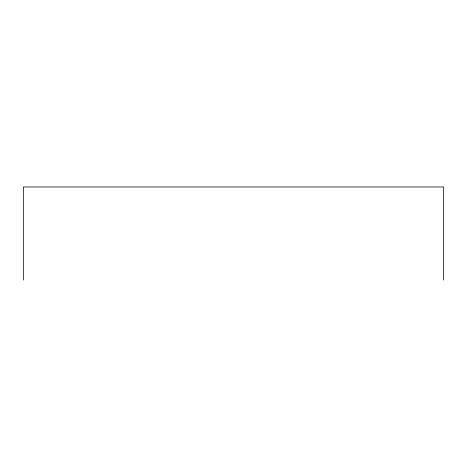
<?xml version="1.0" encoding="UTF-8"?>
<svg xmlns="http://www.w3.org/2000/svg" width="467" height="467" viewBox="0 0 467 467"><rect width="100%" height="100%" fill="white"/><g stroke="black" fill="none" stroke-linecap="round" stroke-linejoin="round"><path stroke-width="0.7" d="M443.65 280.031L443.65 186.969L23.35 186.969L23.35 280.031"/></g></svg>
